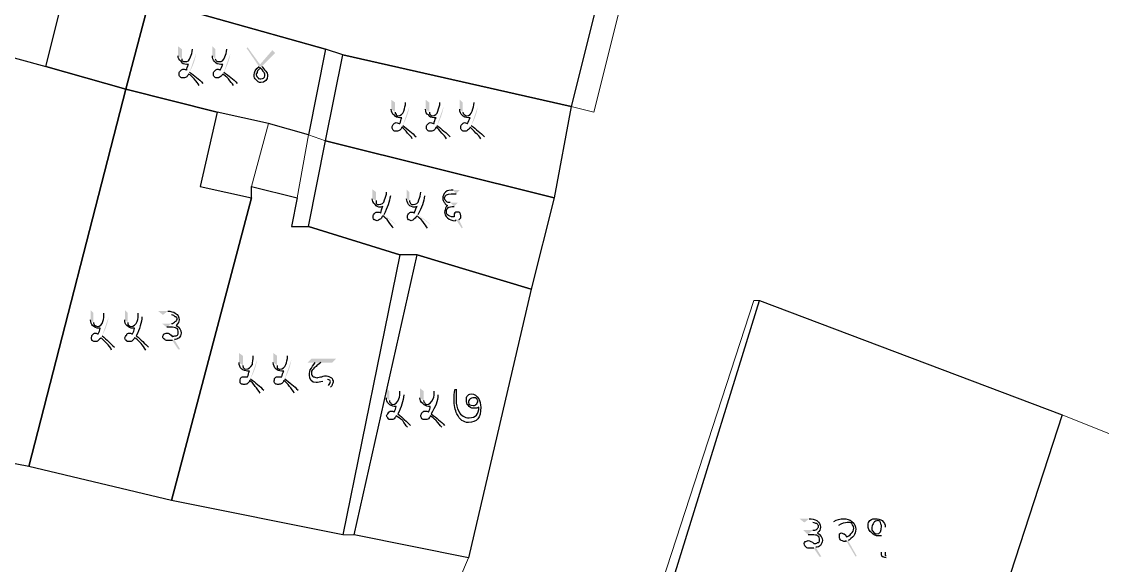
# Model space of a CAD drawing. Header units: inches. Extents: x 5 to 133, y 5 to 145.
# Drawn here: x 49.37 to 73.41, y 66.93 to 79.02 of the extents above; entities that cross this region are included whole.
import ezdxf

# ---------------------------------------------------------------- set-up
doc = ezdxf.new("R2010")
doc.units = ezdxf.units.IN
doc.header["$MEASUREMENT"] = 0
doc.layers.add('PDF_Geometry', color=7, linetype='Continuous')
doc.layers.add('PDF_Solid Fills', color=7, linetype='Continuous')

msp = doc.modelspace()

# ---------------------------------------------------------------- hatches: boundary and pattern name
at = {"layer": 'PDF_Solid Fills', "transparency": 33554559}
h = msp.add_hatch(color=256, dxfattribs=at)
h.paths.add_polyline_path([(53.171, 78.401), (53.255, 78.317)], flags=0)
h.paths.add_polyline_path([(53.107, 77.893, 0.088944), (53.255, 78.317)], flags=0)
h.paths.add_polyline_path([(53.404, 77.639), (53.319, 77.597)], flags=0)
h.paths.add_polyline_path([(52.853, 78.253), (52.853, 78.465), (52.938, 78.401), (52.938, 78.19)], flags=0)
h.paths.add_polyline_path([(53.933, 78.401), (54.017, 78.317)], flags=0)
h.paths.add_polyline_path([(53.869, 77.893, 0.088944), (54.017, 78.317)], flags=0)
h.paths.add_polyline_path([(54.166, 77.639), (54.081, 77.597)], flags=0)
h.paths.add_polyline_path([(53.615, 78.253), (53.615, 78.465), (53.679, 78.401), (53.679, 78.19)], flags=0)
h.paths.add_polyline_path([(54.652, 78.02), (54.377, 78.423), (54.398, 78.444), (54.674, 78.063), (54.949, 78.38), (55.012, 78.317), (54.716, 78.02)], flags=0)
h = msp.add_hatch(color=256, dxfattribs=at)
h.paths.add_polyline_path([(57.912, 77.216), (57.997, 77.131)], flags=0)
h.paths.add_polyline_path([(57.848, 76.708, 0.088944), (57.997, 77.131)], flags=0)
h.paths.add_polyline_path([(58.145, 76.454), (58.06, 76.412)], flags=0)
h.paths.add_polyline_path([(57.594, 77.068), (57.594, 77.28), (57.679, 77.216), (57.679, 77.004)], flags=0)
h.paths.add_polyline_path([(58.674, 77.216), (58.759, 77.131)], flags=0)
h.paths.add_polyline_path([(58.61, 76.708, 0.088944), (58.759, 77.131)], flags=0)
h.paths.add_polyline_path([(58.907, 76.454), (58.822, 76.412)], flags=0)
h.paths.add_polyline_path([(58.356, 77.068), (58.356, 77.28), (58.441, 77.216), (58.441, 77.004)], flags=0)
h.paths.add_polyline_path([(59.436, 77.216), (59.521, 77.131)], flags=0)
h.paths.add_polyline_path([(59.372, 76.708, 0.088944), (59.521, 77.131)], flags=0)
h.paths.add_polyline_path([(59.669, 76.454), (59.584, 76.412)], flags=0)
h.paths.add_polyline_path([(59.118, 77.068), (59.118, 77.28), (59.182, 77.216), (59.182, 77.004)], flags=0)
h = msp.add_hatch(color=256, dxfattribs=at)
h.paths.add_polyline_path([(57.489, 75.226), (57.573, 75.142)], flags=0)
h.paths.add_polyline_path([(57.721, 74.486, 0.059151), (57.425, 74.718)], flags=0)
h.paths.add_polyline_path([(57.721, 74.486), (57.637, 74.422)], flags=0)
h.paths.add_polyline_path([(57.171, 75.078), (57.171, 75.29), (57.256, 75.226), (57.256, 75.036)], flags=0)
h.paths.add_polyline_path([(58.251, 75.226), (58.335, 75.142)], flags=0)
h.paths.add_polyline_path([(58.483, 74.486, 0.059151), (58.187, 74.718)], flags=0)
h.paths.add_polyline_path([(58.483, 74.486), (58.399, 74.422)], flags=0)
h.paths.add_polyline_path([(57.933, 75.078), (57.933, 75.29), (57.997, 75.226), (57.997, 75.036)], flags=0)
h.paths.add_polyline_path([(59.034, 75.184), (59.118, 75.269), (58.97, 75.269)], flags=0)
h.paths.add_polyline_path([(59.034, 74.613), (59.161, 74.422), (59.182, 74.443), (59.097, 74.613)], flags=0)
h.paths.add_polyline_path([(58.991, 74.909), (59.076, 74.994), (58.907, 74.994)], flags=0)
h = msp.add_hatch(color=256, dxfattribs=at)
h.paths.add_polyline_path([(51.202, 72.538), (51.308, 72.454)], flags=0)
h.paths.add_polyline_path([(51.16, 72.03, 0.088944), (51.308, 72.454)], flags=0)
h.paths.add_polyline_path([(51.435, 71.776), (51.372, 71.713)], flags=0)
h.paths.add_polyline_path([(50.906, 72.39), (50.906, 72.602), (50.969, 72.538), (50.969, 72.327)], flags=0)
h.paths.add_polyline_path([(51.964, 72.538), (52.049, 72.454)], flags=0)
h.paths.add_polyline_path([(52.197, 71.776), (52.134, 71.713)], flags=0)
h.paths.add_polyline_path([(51.668, 72.39), (51.668, 72.602), (51.731, 72.538), (51.731, 72.327)], flags=0)
h.paths.add_polyline_path([(52.515, 72.496), (52.409, 72.581), (52.62, 72.581)], flags=0)
h.paths.add_polyline_path([(52.769, 71.946), (52.896, 71.734), (52.853, 71.734), (52.726, 71.924)], flags=0)
h.paths.add_polyline_path([(52.599, 72.221), (52.493, 72.305), (52.705, 72.305)], flags=0)
h = msp.add_hatch(color=256, dxfattribs=at)
h.paths.add_polyline_path([(54.525, 71.586), (54.61, 71.501)], flags=0)
h.paths.add_polyline_path([(54.462, 71.078, 0.088944), (54.61, 71.501)], flags=0)
h.paths.add_polyline_path([(54.758, 70.824), (54.674, 70.76)], flags=0)
h.paths.add_polyline_path([(54.208, 71.438), (54.208, 71.649), (54.293, 71.586), (54.293, 71.374)], flags=0)
h.paths.add_polyline_path([(55.287, 71.586), (55.372, 71.501)], flags=0)
h.paths.add_polyline_path([(55.224, 71.078, 0.088944), (55.372, 71.501)], flags=0)
h.paths.add_polyline_path([(55.52, 70.824), (55.436, 70.76)], flags=0)
h.paths.add_polyline_path([(54.97, 71.438), (54.97, 71.649), (55.055, 71.586), (55.055, 71.374)], flags=0)
h.paths.add_polyline_path([(55.901, 71.438), (55.732, 71.438), (55.817, 71.522), (56.367, 71.522), (56.282, 71.438), (56.028, 71.438)], flags=0)
h.paths.add_polyline_path([(56.24, 70.887), (56.198, 70.93)], flags=0)
h.paths.add_polyline_path([(56.071, 71.014, 0.032053), (56.176, 71.057)], flags=0)
h = msp.add_hatch(color=256, dxfattribs=at)
h.paths.add_polyline_path([(57.785, 70.803), (57.87, 70.718)], flags=0)
h.paths.add_polyline_path([(58.018, 70.041), (57.954, 69.998)], flags=0)
h.paths.add_polyline_path([(57.489, 70.654), (57.489, 70.866), (57.552, 70.803), (57.552, 70.591)], flags=0)
h.paths.add_polyline_path([(58.547, 70.803), (58.632, 70.718)], flags=0)
h.paths.add_polyline_path([(58.78, 70.041), (58.716, 69.998)], flags=0)
h.paths.add_polyline_path([(58.229, 70.654), (58.229, 70.866), (58.314, 70.803), (58.314, 70.591)], flags=0)
h.paths.add_polyline_path([(59.013, 70.845), (59.034, 70.845)], flags=0)
h.paths.add_polyline_path([(59.542, 70.443), (59.542, 70.443)], flags=0)
h = msp.add_hatch(color=256, dxfattribs=at)
h.paths.add_polyline_path([(66.781, 67.881), (66.675, 67.966), (66.887, 67.966)], flags=0)
h.paths.add_polyline_path([(67.035, 67.331), (67.162, 67.119), (67.119, 67.119), (66.992, 67.31)], flags=0)
h.paths.add_polyline_path([(66.865, 67.606), (66.76, 67.712), (66.971, 67.712)], flags=0)
h.paths.add_polyline_path([(67.543, 67.818), (67.437, 67.903)], flags=0)
h.paths.add_polyline_path([(67.754, 67.479), (67.945, 67.141), (67.924, 67.119), (67.712, 67.479)], flags=0)
h.paths.add_polyline_path([(68.58, 67.776), (68.58, 67.225)], flags=0)
h.paths.add_polyline_path([(68.601, 67.141), (68.601, 67.098)], flags=0)

# ---------------------------------------------------------------- linework, layer by layer
at = {"layer": 'PDF_Geometry', "lineweight": 9}
for points in [[(50.927, 46.778), (54.102, 53.509), (56.261, 59.478), (57.15, 62.018), (59.309, 67.098), (60.706, 73.067), (61.214, 75.099), (61.595, 77.131), (62.103, 77.004), (62.865, 80.052), (63.119, 80.941), (63.754, 83.354), (64.897, 87.418), (65.405, 90.085), (66.294, 93.387), (66.675, 95.546), (71.501, 94.276), (75.057, 93.26)], [(50.927, 46.778), (54.102, 53.509), (56.261, 59.478), (57.15, 62.018), (59.309, 67.098), (60.706, 73.067), (61.214, 75.099), (61.595, 77.131), (62.103, 77.004), (62.865, 80.052), (63.119, 80.941), (63.754, 83.354), (64.897, 87.418), (65.405, 90.085), (66.294, 93.387), (66.675, 95.546), (71.501, 94.276), (75.057, 93.26)], [(31.623, 74.972), (36.449, 73.194), (36.703, 73.067), (40.767, 71.543), (42.672, 70.908), (44.958, 70.019), (49.53, 69.13), (52.705, 68.368), (56.515, 67.606), (56.769, 67.606), (59.309, 67.098), (57.15, 62.018), (52.451, 63.669), (52.451, 63.415), (35.814, 70.019)], [(31.623, 74.972), (36.449, 73.194), (36.703, 73.067), (40.767, 71.543), (42.672, 70.908), (44.958, 70.019), (49.53, 69.13), (52.705, 68.368), (56.515, 67.606), (56.769, 67.606), (59.309, 67.098), (57.15, 62.018), (52.451, 63.669), (52.451, 63.415), (35.814, 70.019)], [(77.597, 68.241), (72.517, 70.273), (65.786, 72.813), (65.659, 72.813), (62.103, 61.891), (62.357, 61.764), (68.961, 58.97), (73.914, 56.684)], [(77.597, 68.241), (72.517, 70.273), (65.786, 72.813), (65.659, 72.813), (62.103, 61.891), (62.357, 61.764), (68.961, 58.97), (73.914, 56.684)]]:
    msp.add_lwpolyline(points, dxfattribs=at)
for points in [[(53.213, 81.068), (52.959, 79.29), (52.197, 79.417), (51.689, 77.512), (49.911, 78.02), (47.117, 78.782), (47.244, 79.544), (47.371, 79.798), (47.371, 79.925), (47.371, 80.052), (47.371, 80.306), (47.498, 80.306), (47.498, 80.56), (47.879, 82.211), (50.8, 81.576)], [(53.213, 81.068), (52.959, 79.29), (52.197, 79.417), (51.689, 77.512), (49.911, 78.02), (47.117, 78.782), (47.244, 79.544), (47.371, 79.798), (47.371, 79.925), (47.371, 80.052), (47.371, 80.306), (47.498, 80.306), (47.498, 80.56), (47.879, 82.211), (50.8, 81.576)], [(62.865, 80.052), (62.103, 77.004), (61.595, 77.131), (56.515, 78.274), (56.134, 78.401), (52.959, 79.29), (53.213, 81.068), (53.213, 81.322), (53.467, 82.211), (54.737, 81.957), (55.372, 81.83), (62.357, 80.179)], [(62.865, 80.052), (62.103, 77.004), (61.595, 77.131), (56.515, 78.274), (56.134, 78.401), (52.959, 79.29), (53.213, 81.068), (53.213, 81.322), (53.467, 82.211), (54.737, 81.957), (55.372, 81.83), (62.357, 80.179)], [(52.959, 79.29), (56.134, 78.401), (55.753, 76.496), (54.864, 76.75), (53.721, 77.004), (51.689, 77.512), (52.197, 79.417)], [(52.959, 79.29), (56.134, 78.401), (55.753, 76.496), (54.864, 76.75), (53.721, 77.004), (51.689, 77.512), (52.197, 79.417)], [(47.117, 78.782), (49.911, 78.02), (51.689, 77.512), (49.53, 69.13), (44.958, 70.019), (46.863, 78.782)], [(47.117, 78.782), (49.911, 78.02), (51.689, 77.512), (49.53, 69.13), (44.958, 70.019), (46.863, 78.782)], [(61.595, 77.131), (61.214, 75.099), (56.134, 76.369), (55.753, 76.496), (56.134, 78.401), (56.515, 78.274)], [(61.595, 77.131), (61.214, 75.099), (56.134, 76.369), (55.753, 76.496), (56.134, 78.401), (56.515, 78.274)], [(54.864, 76.75), (54.483, 75.353), (54.483, 75.099), (52.705, 68.368), (49.53, 69.13), (51.689, 77.512), (53.721, 77.004)], [(54.864, 76.75), (54.483, 75.353), (54.483, 75.099), (52.705, 68.368), (49.53, 69.13), (51.689, 77.512), (53.721, 77.004)], [(55.753, 76.496), (55.499, 75.099), (55.372, 74.464), (55.753, 74.464), (57.785, 73.829), (56.515, 67.606), (52.705, 68.368), (54.483, 75.099), (54.483, 75.353), (54.864, 76.75)], [(55.753, 76.496), (55.499, 75.099), (55.372, 74.464), (55.753, 74.464), (57.785, 73.829), (56.515, 67.606), (52.705, 68.368), (54.483, 75.099), (54.483, 75.353), (54.864, 76.75)], [(61.214, 75.099), (60.706, 73.067), (58.166, 73.829), (57.785, 73.829), (55.753, 74.464), (55.372, 74.464), (55.499, 75.099), (55.753, 76.496), (56.134, 76.369)], [(61.214, 75.099), (60.706, 73.067), (58.166, 73.829), (57.785, 73.829), (55.753, 74.464), (55.372, 74.464), (55.499, 75.099), (55.753, 76.496), (56.134, 76.369)], [(60.706, 73.067), (59.309, 67.098), (56.769, 67.606), (56.515, 67.606), (57.785, 73.829), (58.166, 73.829)], [(60.706, 73.067), (59.309, 67.098), (56.769, 67.606), (56.515, 67.606), (57.785, 73.829), (58.166, 73.829)], [(72.517, 70.273), (70.739, 64.812), (69.977, 62.018), (68.961, 58.97), (62.357, 61.764), (62.103, 61.891), (65.659, 72.813), (65.786, 72.813)], [(72.517, 70.273), (70.739, 64.812), (69.977, 62.018), (68.961, 58.97), (62.357, 61.764), (62.103, 61.891), (65.659, 72.813), (65.786, 72.813)], [(77.47, 67.86), (75.565, 63.923), (75.184, 63.161), (76.581, 62.653), (75.438, 59.605), (75.057, 59.732), (69.977, 62.018), (70.739, 64.812), (72.517, 70.273), (77.597, 68.241)], [(77.47, 67.86), (75.565, 63.923), (75.184, 63.161), (76.581, 62.653), (75.438, 59.605), (75.057, 59.732), (69.977, 62.018), (70.739, 64.812), (72.517, 70.273), (77.597, 68.241)]]:
    msp.add_lwpolyline(points, close=True, dxfattribs=at)
at = {"layer": 'PDF_Geometry', "color": 21, "lineweight": 13, "true_color": 0xffafaf}
for points in [[(55.372, 81.83), (62.357, 80.179), (61.595, 77.131), (56.515, 78.274), (56.134, 78.401), (52.959, 79.29), (53.213, 81.068), (53.213, 81.322), (54.483, 81.068), (54.737, 81.957)], [(55.372, 81.83), (62.357, 80.179), (61.595, 77.131), (56.515, 78.274), (56.134, 78.401), (52.959, 79.29), (53.213, 81.068), (53.213, 81.322), (54.483, 81.068), (54.737, 81.957)], [(55.372, 81.83), (62.357, 80.179), (61.595, 77.131), (56.515, 78.274), (56.134, 78.401), (52.959, 79.29), (53.213, 81.068), (53.213, 81.322), (54.483, 81.068), (54.737, 81.957)], [(55.372, 81.83), (62.357, 80.179), (61.595, 77.131), (56.515, 78.274), (56.134, 78.401), (52.959, 79.29), (53.213, 81.068), (53.213, 81.322), (54.483, 81.068), (54.737, 81.957)], [(53.213, 81.068), (52.959, 79.29), (52.197, 79.417), (51.689, 77.512), (49.911, 78.02), (50.8, 81.576)], [(53.213, 81.068), (52.959, 79.29), (52.197, 79.417), (51.689, 77.512), (49.911, 78.02), (50.8, 81.576)], [(53.213, 81.068), (52.959, 79.29), (52.197, 79.417), (51.689, 77.512), (49.911, 78.02), (50.8, 81.576)], [(53.213, 81.068), (52.959, 79.29), (52.197, 79.417), (51.689, 77.512), (49.911, 78.02), (50.8, 81.576)], [(52.959, 79.29), (56.134, 78.401), (55.753, 76.496), (54.864, 76.75), (53.721, 77.004), (51.689, 77.512), (52.197, 79.417)], [(52.959, 79.29), (56.134, 78.401), (55.753, 76.496), (54.864, 76.75), (53.721, 77.004), (51.689, 77.512), (52.197, 79.417)], [(52.959, 79.29), (56.134, 78.401), (55.753, 76.496), (54.864, 76.75), (53.721, 77.004), (51.689, 77.512), (52.197, 79.417)], [(52.959, 79.29), (56.134, 78.401), (55.753, 76.496), (54.864, 76.75), (53.721, 77.004), (51.689, 77.512), (52.197, 79.417)], [(49.911, 78.02), (51.689, 77.512), (49.53, 69.13), (44.958, 70.019), (46.863, 78.782), (47.117, 78.782)], [(49.911, 78.02), (51.689, 77.512), (49.53, 69.13), (44.958, 70.019), (46.863, 78.782), (47.117, 78.782)], [(49.911, 78.02), (51.689, 77.512), (49.53, 69.13), (44.958, 70.019), (46.863, 78.782), (47.117, 78.782)], [(49.911, 78.02), (51.689, 77.512), (49.53, 69.13), (44.958, 70.019), (46.863, 78.782), (47.117, 78.782)], [(61.595, 77.131), (61.214, 75.099), (56.134, 76.369), (56.515, 78.274)], [(61.595, 77.131), (61.214, 75.099), (56.134, 76.369), (56.515, 78.274)], [(61.595, 77.131), (61.214, 75.099), (56.134, 76.369), (56.515, 78.274)], [(61.595, 77.131), (61.214, 75.099), (56.134, 76.369), (56.515, 78.274)], [(53.721, 77.004), (53.34, 75.353), (54.483, 75.099), (52.705, 68.368), (49.53, 69.13), (51.689, 77.512)], [(53.721, 77.004), (53.34, 75.353), (54.483, 75.099), (52.705, 68.368), (49.53, 69.13), (51.689, 77.512)], [(53.721, 77.004), (53.34, 75.353), (54.483, 75.099), (52.705, 68.368), (49.53, 69.13), (51.689, 77.512)], [(53.721, 77.004), (53.34, 75.353), (54.483, 75.099), (52.705, 68.368), (49.53, 69.13), (51.689, 77.512)], [(61.214, 75.099), (60.706, 73.067), (58.166, 73.829), (57.785, 73.829), (55.753, 74.464), (56.134, 76.369)], [(61.214, 75.099), (60.706, 73.067), (58.166, 73.829), (57.785, 73.829), (55.753, 74.464), (56.134, 76.369)], [(61.214, 75.099), (60.706, 73.067), (58.166, 73.829), (57.785, 73.829), (55.753, 74.464), (56.134, 76.369)], [(61.214, 75.099), (60.706, 73.067), (58.166, 73.829), (57.785, 73.829), (55.753, 74.464), (56.134, 76.369)], [(55.753, 74.464), (57.785, 73.829), (56.515, 67.606), (52.705, 68.368), (54.483, 75.099), (54.483, 75.353), (55.499, 75.099), (55.372, 74.464)], [(55.753, 74.464), (57.785, 73.829), (56.515, 67.606), (52.705, 68.368), (54.483, 75.099), (54.483, 75.353), (55.499, 75.099), (55.372, 74.464)], [(55.753, 74.464), (57.785, 73.829), (56.515, 67.606), (52.705, 68.368), (54.483, 75.099), (54.483, 75.353), (55.499, 75.099), (55.372, 74.464)], [(55.753, 74.464), (57.785, 73.829), (56.515, 67.606), (52.705, 68.368), (54.483, 75.099), (54.483, 75.353), (55.499, 75.099), (55.372, 74.464)], [(60.706, 73.067), (59.309, 67.098), (56.769, 67.606), (58.166, 73.829)], [(60.706, 73.067), (59.309, 67.098), (56.769, 67.606), (58.166, 73.829)], [(60.706, 73.067), (59.309, 67.098), (56.769, 67.606), (58.166, 73.829)], [(60.706, 73.067), (59.309, 67.098), (56.769, 67.606), (58.166, 73.829)], [(70.739, 64.812), (69.342, 65.32), (68.58, 62.526), (69.977, 62.018), (68.961, 58.97), (62.357, 61.764), (65.786, 72.813), (72.517, 70.273)], [(70.739, 64.812), (69.342, 65.32), (68.58, 62.526), (69.977, 62.018), (68.961, 58.97), (62.357, 61.764), (65.786, 72.813), (72.517, 70.273)], [(70.739, 64.812), (69.342, 65.32), (68.58, 62.526), (69.977, 62.018), (68.961, 58.97), (62.357, 61.764), (65.786, 72.813), (72.517, 70.273)], [(70.739, 64.812), (69.342, 65.32), (68.58, 62.526), (69.977, 62.018), (68.961, 58.97), (62.357, 61.764), (65.786, 72.813), (72.517, 70.273)]]:
    msp.add_lwpolyline(points, close=True, dxfattribs=at)
at = {"layer": 'PDF_Geometry', "color": 21, "lineweight": 25, "true_color": 0xffafaf}
for points in [[(55.372, 81.83), (62.357, 80.179), (61.595, 77.131), (56.515, 78.274), (56.134, 78.401), (52.959, 79.29), (53.213, 81.068), (53.213, 81.322), (54.483, 81.068), (54.737, 81.957)], [(55.372, 81.83), (62.357, 80.179), (61.595, 77.131), (56.515, 78.274), (56.134, 78.401), (52.959, 79.29), (53.213, 81.068), (53.213, 81.322), (54.483, 81.068), (54.737, 81.957)], [(53.213, 81.068), (52.959, 79.29), (52.197, 79.417), (51.689, 77.512), (49.911, 78.02), (50.8, 81.576)], [(53.213, 81.068), (52.959, 79.29), (52.197, 79.417), (51.689, 77.512), (49.911, 78.02), (50.8, 81.576)], [(52.959, 79.29), (56.134, 78.401), (55.753, 76.496), (54.864, 76.75), (53.721, 77.004), (51.689, 77.512), (52.197, 79.417)], [(52.959, 79.29), (56.134, 78.401), (55.753, 76.496), (54.864, 76.75), (53.721, 77.004), (51.689, 77.512), (52.197, 79.417)], [(49.911, 78.02), (51.689, 77.512), (49.53, 69.13), (44.958, 70.019), (46.863, 78.782), (47.117, 78.782)], [(49.911, 78.02), (51.689, 77.512), (49.53, 69.13), (44.958, 70.019), (46.863, 78.782), (47.117, 78.782)], [(61.595, 77.131), (61.214, 75.099), (56.134, 76.369), (56.515, 78.274)], [(61.595, 77.131), (61.214, 75.099), (56.134, 76.369), (56.515, 78.274)], [(53.721, 77.004), (53.34, 75.353), (54.483, 75.099), (52.705, 68.368), (49.53, 69.13), (51.689, 77.512)], [(53.721, 77.004), (53.34, 75.353), (54.483, 75.099), (52.705, 68.368), (49.53, 69.13), (51.689, 77.512)], [(61.214, 75.099), (60.706, 73.067), (58.166, 73.829), (57.785, 73.829), (55.753, 74.464), (56.134, 76.369)], [(61.214, 75.099), (60.706, 73.067), (58.166, 73.829), (57.785, 73.829), (55.753, 74.464), (56.134, 76.369)], [(55.753, 74.464), (57.785, 73.829), (56.515, 67.606), (52.705, 68.368), (54.483, 75.099), (54.483, 75.353), (55.499, 75.099), (55.372, 74.464)], [(55.753, 74.464), (57.785, 73.829), (56.515, 67.606), (52.705, 68.368), (54.483, 75.099), (54.483, 75.353), (55.499, 75.099), (55.372, 74.464)], [(60.706, 73.067), (59.309, 67.098), (56.769, 67.606), (58.166, 73.829)], [(60.706, 73.067), (59.309, 67.098), (56.769, 67.606), (58.166, 73.829)], [(70.739, 64.812), (69.342, 65.32), (68.58, 62.526), (69.977, 62.018), (68.961, 58.97), (62.357, 61.764), (65.786, 72.813), (72.517, 70.273)], [(70.739, 64.812), (69.342, 65.32), (68.58, 62.526), (69.977, 62.018), (68.961, 58.97), (62.357, 61.764), (65.786, 72.813), (72.517, 70.273)]]:
    msp.add_lwpolyline(points, close=True, dxfattribs=at)
at = {"layer": 'PDF_Geometry', "lineweight": 25}
for points in [[(53.128, 78.232), (53.15, 78.274), (53.171, 78.338), (53.171, 78.401)], [(53.89, 78.232), (53.912, 78.274), (53.933, 78.338), (53.933, 78.401)], [(52.917, 78.126), (52.874, 78.169), (52.853, 78.211), (52.853, 78.253)], [(52.938, 78.19), (52.938, 78.169), (52.938, 78.147), (52.938, 78.147)], [(52.938, 78.147), (52.959, 78.126), (52.98, 78.126), (53.001, 78.126)], [(53.001, 78.126), (53.065, 78.126), (53.107, 78.147), (53.128, 78.232)], [(53.658, 78.126), (53.636, 78.169), (53.615, 78.211), (53.615, 78.253)], [(53.679, 78.19), (53.679, 78.169), (53.7, 78.147), (53.7, 78.147)], [(53.7, 78.147), (53.721, 78.126), (53.742, 78.126), (53.763, 78.126)], [(53.763, 78.126), (53.827, 78.126), (53.869, 78.147), (53.89, 78.232)], [(52.874, 77.851), (52.874, 77.872), (52.874, 77.893), (52.896, 77.915)], [(52.896, 77.915), (52.917, 77.936), (52.938, 77.957), (52.959, 77.957)], [(53.044, 78.063), (52.98, 78.063), (52.938, 78.084), (52.917, 78.126)], [(52.959, 77.957), (53.001, 77.957), (53.023, 77.957), (53.044, 77.936)], [(53.044, 77.936), (53.044, 77.978), (53.065, 78.02), (53.086, 78.063)], [(53.086, 78.063), (53.065, 78.063), (53.065, 78.063), (53.044, 78.063)], [(53.107, 77.893), (53.213, 77.809), (53.319, 77.745), (53.404, 77.639)], [(53.636, 77.851), (53.636, 77.872), (53.636, 77.893), (53.658, 77.915)], [(53.806, 78.063), (53.742, 78.063), (53.7, 78.084), (53.658, 78.126)], [(53.658, 77.915), (53.679, 77.936), (53.7, 77.957), (53.721, 77.957)], [(53.721, 77.957), (53.742, 77.957), (53.785, 77.957), (53.785, 77.936)], [(53.785, 77.936), (53.806, 77.978), (53.827, 78.02), (53.848, 78.063)], [(53.848, 78.063), (53.827, 78.063), (53.806, 78.063), (53.806, 78.063)], [(53.869, 77.893), (53.975, 77.809), (54.081, 77.745), (54.166, 77.639)], [(54.547, 77.83), (54.547, 77.893), (54.568, 77.957), (54.652, 78.02)], [(54.631, 77.936), (54.631, 77.936), (54.61, 77.915), (54.61, 77.872)], [(54.674, 77.999), (54.674, 77.978), (54.652, 77.957), (54.631, 77.936)], [(54.716, 77.957), (54.695, 77.957), (54.695, 77.978), (54.674, 77.999)], [(54.716, 78.02), (54.737, 77.999), (54.758, 77.957), (54.801, 77.915)], [(54.737, 77.915), (54.737, 77.915), (54.737, 77.936), (54.716, 77.957)], [(54.779, 77.851), (54.779, 77.872), (54.758, 77.893), (54.737, 77.915)], [(54.801, 77.915), (54.822, 77.893), (54.843, 77.851), (54.843, 77.809)], [(52.896, 77.788), (52.874, 77.809), (52.874, 77.83), (52.874, 77.851)], [(52.959, 77.766), (52.938, 77.766), (52.917, 77.766), (52.896, 77.788)], [(53.044, 77.788), (53.001, 77.766), (52.98, 77.766), (52.959, 77.766)], [(53.086, 77.851), (53.065, 77.83), (53.065, 77.809), (53.044, 77.788)], [(53.213, 77.745), (53.171, 77.788), (53.128, 77.83), (53.086, 77.851)], [(53.319, 77.597), (53.298, 77.639), (53.255, 77.682), (53.213, 77.745)], [(53.658, 77.788), (53.636, 77.809), (53.636, 77.83), (53.636, 77.851)], [(53.721, 77.766), (53.7, 77.766), (53.679, 77.766), (53.658, 77.788)], [(53.785, 77.788), (53.763, 77.766), (53.742, 77.766), (53.721, 77.766)], [(53.848, 77.851), (53.827, 77.83), (53.827, 77.809), (53.785, 77.788)], [(53.975, 77.745), (53.933, 77.788), (53.869, 77.83), (53.848, 77.851)], [(54.081, 77.597), (54.06, 77.639), (54.017, 77.682), (53.975, 77.745)], [(54.589, 77.724), (54.547, 77.745), (54.547, 77.788), (54.547, 77.83)], [(54.61, 77.872), (54.589, 77.872), (54.589, 77.851), (54.589, 77.83)], [(54.589, 77.83), (54.589, 77.809), (54.61, 77.788), (54.631, 77.766)], [(54.695, 77.661), (54.652, 77.661), (54.61, 77.682), (54.589, 77.724)], [(54.631, 77.766), (54.631, 77.745), (54.652, 77.745), (54.695, 77.745)], [(54.695, 77.745), (54.737, 77.745), (54.779, 77.766), (54.779, 77.809)], [(54.843, 77.809), (54.843, 77.724), (54.779, 77.661), (54.695, 77.661)], [(54.779, 77.809), (54.779, 77.83), (54.779, 77.83), (54.779, 77.851)], [(57.87, 77.026), (57.891, 77.089), (57.912, 77.153), (57.912, 77.216)], [(58.632, 77.026), (58.653, 77.089), (58.674, 77.153), (58.674, 77.216)], [(59.394, 77.026), (59.415, 77.089), (59.436, 77.153), (59.436, 77.216)], [(57.658, 76.941), (57.616, 76.962), (57.594, 77.004), (57.594, 77.068)], [(57.785, 76.877), (57.743, 76.877), (57.679, 76.899), (57.658, 76.941)], [(57.679, 77.004), (57.679, 76.983), (57.679, 76.962), (57.7, 76.962)], [(57.7, 76.962), (57.7, 76.941), (57.721, 76.92), (57.743, 76.92)], [(57.743, 76.92), (57.806, 76.92), (57.848, 76.962), (57.87, 77.026)], [(58.42, 76.941), (58.378, 76.962), (58.356, 77.004), (58.356, 77.068)], [(58.547, 76.877), (58.483, 76.877), (58.441, 76.899), (58.42, 76.941)], [(58.441, 77.004), (58.441, 76.983), (58.441, 76.962), (58.441, 76.962)], [(58.441, 76.962), (58.462, 76.941), (58.483, 76.92), (58.505, 76.92)], [(58.505, 76.92), (58.568, 76.92), (58.61, 76.962), (58.632, 77.026)], [(59.161, 76.941), (59.14, 76.962), (59.118, 77.004), (59.118, 77.068)], [(59.309, 76.877), (59.246, 76.877), (59.203, 76.899), (59.161, 76.941)], [(59.182, 77.004), (59.182, 76.983), (59.203, 76.962), (59.203, 76.962)], [(59.203, 76.962), (59.224, 76.941), (59.246, 76.92), (59.267, 76.92)], [(59.267, 76.92), (59.33, 76.92), (59.372, 76.962), (59.394, 77.026)], [(57.616, 76.666), (57.616, 76.687), (57.616, 76.708), (57.637, 76.729)], [(57.637, 76.729), (57.658, 76.75), (57.679, 76.772), (57.7, 76.772)], [(57.7, 76.772), (57.743, 76.772), (57.764, 76.75), (57.785, 76.75)], [(57.785, 76.75), (57.806, 76.793), (57.806, 76.835), (57.827, 76.877)], [(57.827, 76.877), (57.806, 76.877), (57.806, 76.877), (57.785, 76.877)], [(57.848, 76.708), (57.954, 76.623), (58.06, 76.539), (58.145, 76.454)], [(58.378, 76.666), (58.378, 76.687), (58.378, 76.708), (58.399, 76.729)], [(58.399, 76.729), (58.42, 76.75), (58.441, 76.772), (58.462, 76.772)], [(58.462, 76.772), (58.505, 76.772), (58.526, 76.75), (58.547, 76.75)], [(58.547, 76.75), (58.547, 76.793), (58.568, 76.835), (58.589, 76.877)], [(58.589, 76.877), (58.568, 76.877), (58.568, 76.877), (58.547, 76.877)], [(58.61, 76.708), (58.716, 76.623), (58.822, 76.539), (58.907, 76.454)], [(59.14, 76.666), (59.14, 76.687), (59.14, 76.708), (59.161, 76.729)], [(59.161, 76.729), (59.182, 76.75), (59.203, 76.772), (59.224, 76.772)], [(59.224, 76.772), (59.246, 76.772), (59.288, 76.75), (59.288, 76.75)], [(59.288, 76.75), (59.309, 76.793), (59.33, 76.835), (59.351, 76.877)], [(59.351, 76.877), (59.33, 76.877), (59.309, 76.877), (59.309, 76.877)], [(59.372, 76.708), (59.478, 76.623), (59.584, 76.539), (59.669, 76.454)], [(57.637, 76.602), (57.616, 76.623), (57.616, 76.645), (57.616, 76.666)], [(57.7, 76.581), (57.679, 76.581), (57.658, 76.581), (57.637, 76.602)], [(57.785, 76.602), (57.743, 76.581), (57.721, 76.581), (57.7, 76.581)], [(57.827, 76.666), (57.827, 76.645), (57.806, 76.623), (57.785, 76.602)], [(57.954, 76.539), (57.912, 76.602), (57.87, 76.645), (57.827, 76.666)], [(58.06, 76.412), (58.039, 76.454), (57.997, 76.496), (57.954, 76.539)], [(58.399, 76.602), (58.378, 76.623), (58.378, 76.645), (58.378, 76.666)], [(58.462, 76.581), (58.441, 76.581), (58.42, 76.581), (58.399, 76.602)], [(58.547, 76.602), (58.505, 76.581), (58.483, 76.581), (58.462, 76.581)], [(58.589, 76.666), (58.568, 76.645), (58.568, 76.623), (58.547, 76.602)], [(58.716, 76.539), (58.674, 76.602), (58.632, 76.645), (58.589, 76.666)], [(58.822, 76.412), (58.801, 76.454), (58.759, 76.496), (58.716, 76.539)], [(59.161, 76.602), (59.14, 76.623), (59.14, 76.645), (59.14, 76.666)], [(59.224, 76.581), (59.203, 76.581), (59.182, 76.581), (59.161, 76.602)], [(59.288, 76.602), (59.267, 76.581), (59.246, 76.581), (59.224, 76.581)], [(59.351, 76.666), (59.33, 76.645), (59.33, 76.623), (59.288, 76.602)], [(59.478, 76.539), (59.415, 76.602), (59.372, 76.645), (59.351, 76.666)], [(59.584, 76.412), (59.563, 76.454), (59.521, 76.496), (59.478, 76.539)], [(58.97, 75.269), (58.907, 75.269), (58.843, 75.269), (58.801, 75.226)], [(57.235, 74.951), (57.192, 74.994), (57.171, 75.036), (57.171, 75.078)], [(57.256, 75.036), (57.256, 75.015), (57.256, 74.994), (57.256, 74.972)], [(57.319, 74.951), (57.383, 74.951), (57.425, 74.972), (57.446, 75.057)], [(57.573, 75.142), (57.552, 75.015), (57.51, 74.888), (57.425, 74.718)], [(57.446, 75.057), (57.467, 75.099), (57.489, 75.163), (57.489, 75.226)], [(57.975, 74.951), (57.954, 74.994), (57.933, 75.036), (57.933, 75.078)], [(57.997, 75.036), (57.997, 75.015), (58.018, 74.994), (58.018, 74.972)], [(58.081, 74.951), (58.145, 74.951), (58.187, 74.972), (58.208, 75.057)], [(58.335, 75.142), (58.314, 75.015), (58.272, 74.888), (58.187, 74.718)], [(58.208, 75.057), (58.229, 75.099), (58.251, 75.163), (58.251, 75.226)], [(58.801, 75.226), (58.759, 75.184), (58.737, 75.142), (58.737, 75.078)], [(58.737, 75.078), (58.737, 75.057), (58.759, 75.015), (58.78, 74.994)], [(58.78, 75.099), (58.78, 75.163), (58.843, 75.184), (58.928, 75.184)], [(58.822, 75.015), (58.801, 75.036), (58.78, 75.057), (58.78, 75.099)], [(58.907, 74.994), (58.864, 74.994), (58.843, 74.994), (58.822, 75.015)], [(58.928, 75.184), (58.949, 75.184), (58.97, 75.184), (58.991, 75.184)], [(58.991, 75.184), (59.013, 75.184), (59.013, 75.184), (59.034, 75.184)], [(57.213, 74.74), (57.235, 74.761), (57.256, 74.782), (57.277, 74.782)], [(57.362, 74.888), (57.298, 74.888), (57.256, 74.909), (57.235, 74.951)], [(57.256, 74.972), (57.277, 74.951), (57.298, 74.951), (57.319, 74.951)], [(57.277, 74.782), (57.319, 74.782), (57.34, 74.782), (57.362, 74.761)], [(57.362, 74.761), (57.362, 74.803), (57.383, 74.867), (57.404, 74.909)], [(57.404, 74.909), (57.383, 74.909), (57.383, 74.888), (57.362, 74.888)], [(58.124, 74.888), (58.06, 74.888), (58.018, 74.909), (57.975, 74.951)], [(57.975, 74.74), (57.997, 74.761), (58.018, 74.782), (58.039, 74.782)], [(58.018, 74.972), (58.039, 74.951), (58.06, 74.951), (58.081, 74.951)], [(58.039, 74.782), (58.06, 74.782), (58.102, 74.782), (58.102, 74.761)], [(58.102, 74.761), (58.124, 74.803), (58.145, 74.867), (58.166, 74.909)], [(58.166, 74.909), (58.145, 74.909), (58.124, 74.888), (58.124, 74.888)], [(58.78, 74.994), (58.801, 74.951), (58.822, 74.93), (58.843, 74.93)], [(58.801, 74.867), (58.801, 74.845), (58.78, 74.824), (58.78, 74.782)], [(58.78, 74.782), (58.78, 74.74), (58.801, 74.697), (58.843, 74.655)], [(58.843, 74.93), (58.822, 74.909), (58.801, 74.888), (58.801, 74.867)], [(58.822, 74.782), (58.822, 74.845), (58.843, 74.867), (58.864, 74.888)], [(58.822, 74.761), (58.822, 74.761), (58.822, 74.782), (58.822, 74.782)], [(58.864, 74.888), (58.886, 74.888), (58.928, 74.909), (58.991, 74.909)], [(59.055, 74.782), (59.013, 74.782), (58.991, 74.761), (58.991, 74.718)], [(59.14, 74.697), (59.14, 74.761), (59.118, 74.782), (59.055, 74.782)], [(57.192, 74.676), (57.192, 74.697), (57.192, 74.718), (57.213, 74.74)], [(57.213, 74.613), (57.192, 74.634), (57.192, 74.655), (57.192, 74.676)], [(57.277, 74.591), (57.256, 74.591), (57.235, 74.613), (57.213, 74.613)], [(57.362, 74.634), (57.319, 74.613), (57.298, 74.591), (57.277, 74.591)], [(57.404, 74.697), (57.383, 74.676), (57.383, 74.655), (57.362, 74.634)], [(57.531, 74.57), (57.489, 74.634), (57.446, 74.676), (57.404, 74.697)], [(57.637, 74.422), (57.616, 74.464), (57.573, 74.507), (57.531, 74.57)], [(57.954, 74.676), (57.954, 74.697), (57.954, 74.718), (57.975, 74.74)], [(57.975, 74.613), (57.954, 74.634), (57.954, 74.655), (57.954, 74.676)], [(58.039, 74.591), (58.018, 74.591), (57.997, 74.613), (57.975, 74.613)], [(58.102, 74.634), (58.081, 74.613), (58.06, 74.591), (58.039, 74.591)], [(58.166, 74.697), (58.145, 74.676), (58.145, 74.655), (58.102, 74.634)], [(58.293, 74.57), (58.251, 74.634), (58.187, 74.676), (58.166, 74.697)], [(58.399, 74.422), (58.378, 74.464), (58.335, 74.507), (58.293, 74.57)], [(58.843, 74.718), (58.843, 74.718), (58.843, 74.74), (58.822, 74.761)], [(58.991, 74.676), (58.907, 74.676), (58.864, 74.697), (58.843, 74.718)], [(58.843, 74.655), (58.886, 74.613), (58.949, 74.591), (59.013, 74.591)], [(58.991, 74.718), (58.991, 74.697), (58.991, 74.697), (58.991, 74.697)], [(58.991, 74.697), (58.991, 74.697), (58.991, 74.676), (58.991, 74.676)], [(59.013, 74.591), (59.013, 74.591), (59.034, 74.591), (59.034, 74.613)], [(59.097, 74.613), (59.118, 74.634), (59.118, 74.634), (59.14, 74.655)], [(59.14, 74.655), (59.14, 74.655), (59.14, 74.676), (59.14, 74.697)], [(50.948, 72.263), (50.927, 72.284), (50.906, 72.327), (50.906, 72.39)], [(51.181, 72.348), (51.202, 72.411), (51.202, 72.454), (51.202, 72.538)], [(51.71, 72.263), (51.668, 72.284), (51.668, 72.327), (51.668, 72.39)], [(52.049, 72.454), (52.049, 72.327), (51.985, 72.178), (51.922, 72.03)], [(51.943, 72.348), (51.964, 72.411), (51.964, 72.454), (51.964, 72.538)], [(52.62, 72.581), (52.684, 72.581), (52.747, 72.559), (52.79, 72.538)], [(52.79, 72.454), (52.769, 72.475), (52.747, 72.496), (52.705, 72.496)], [(52.79, 72.538), (52.853, 72.496), (52.874, 72.454), (52.874, 72.39)], [(52.832, 72.411), (52.832, 72.432), (52.811, 72.454), (52.79, 72.454)], [(52.79, 72.348), (52.811, 72.348), (52.832, 72.39), (52.832, 72.411)], [(52.874, 72.39), (52.874, 72.348), (52.853, 72.305), (52.811, 72.263)], [(51.096, 72.2), (51.033, 72.2), (50.991, 72.221), (50.948, 72.263)], [(50.969, 72.327), (50.969, 72.305), (50.991, 72.284), (50.991, 72.263)], [(50.991, 72.263), (51.012, 72.263), (51.033, 72.242), (51.054, 72.242)], [(51.054, 72.242), (51.118, 72.242), (51.16, 72.284), (51.181, 72.348)], [(51.075, 72.073), (51.096, 72.115), (51.118, 72.157), (51.118, 72.2)], [(51.118, 72.2), (51.118, 72.2), (51.096, 72.2), (51.096, 72.2)], [(51.837, 72.2), (51.795, 72.2), (51.753, 72.221), (51.71, 72.263)], [(51.731, 72.327), (51.731, 72.305), (51.731, 72.284), (51.753, 72.263)], [(51.753, 72.263), (51.774, 72.263), (51.774, 72.242), (51.795, 72.242)], [(51.795, 72.242), (51.858, 72.242), (51.922, 72.284), (51.943, 72.348)], [(51.837, 72.073), (51.858, 72.115), (51.88, 72.157), (51.88, 72.2)], [(51.88, 72.2), (51.88, 72.2), (51.858, 72.2), (51.837, 72.2)], [(52.642, 72.221), (52.62, 72.221), (52.599, 72.221), (52.599, 72.221)], [(52.684, 72.221), (52.684, 72.221), (52.663, 72.221), (52.642, 72.221)], [(52.811, 72.2), (52.79, 72.221), (52.747, 72.221), (52.684, 72.221)], [(52.705, 72.305), (52.726, 72.305), (52.769, 72.327), (52.79, 72.348)], [(52.811, 72.263), (52.874, 72.221), (52.917, 72.157), (52.917, 72.094)], [(52.853, 72.094), (52.853, 72.157), (52.853, 72.178), (52.811, 72.2)], [(50.927, 71.988), (50.927, 72.009), (50.927, 72.03), (50.948, 72.051)], [(50.948, 71.924), (50.927, 71.924), (50.927, 71.946), (50.927, 71.988)], [(50.948, 72.051), (50.969, 72.073), (50.991, 72.094), (51.012, 72.094)], [(51.012, 71.903), (50.991, 71.903), (50.969, 71.903), (50.948, 71.924)], [(51.012, 72.094), (51.033, 72.094), (51.054, 72.073), (51.075, 72.073)], [(51.075, 71.924), (51.054, 71.903), (51.033, 71.903), (51.012, 71.903)], [(51.139, 71.988), (51.118, 71.967), (51.096, 71.946), (51.075, 71.924)], [(51.266, 71.861), (51.202, 71.924), (51.16, 71.967), (51.139, 71.988)], [(51.16, 72.03), (51.266, 71.946), (51.35, 71.861), (51.435, 71.776)], [(51.668, 71.988), (51.668, 72.009), (51.689, 72.03), (51.71, 72.051)], [(51.71, 71.924), (51.689, 71.924), (51.668, 71.946), (51.668, 71.988)], [(51.71, 72.051), (51.71, 72.073), (51.731, 72.094), (51.774, 72.094)], [(51.774, 71.903), (51.731, 71.903), (51.71, 71.903), (51.71, 71.924)], [(51.774, 72.094), (51.795, 72.094), (51.816, 72.073), (51.837, 72.073)], [(51.837, 71.924), (51.816, 71.903), (51.795, 71.903), (51.774, 71.903)], [(51.88, 71.988), (51.88, 71.967), (51.858, 71.946), (51.837, 71.924)], [(52.028, 71.861), (51.964, 71.924), (51.922, 71.967), (51.88, 71.988)], [(51.922, 72.03), (52.028, 71.946), (52.112, 71.861), (52.197, 71.776)], [(52.515, 72.009), (52.515, 72.03), (52.515, 72.051), (52.536, 72.073)], [(52.557, 71.946), (52.515, 71.967), (52.515, 71.988), (52.515, 72.009)], [(52.536, 72.073), (52.557, 72.073), (52.578, 72.094), (52.599, 72.094)], [(52.642, 71.924), (52.599, 71.924), (52.578, 71.924), (52.557, 71.946)], [(52.599, 72.094), (52.642, 72.094), (52.684, 72.073), (52.726, 72.009)], [(52.726, 71.924), (52.705, 71.924), (52.663, 71.924), (52.642, 71.924)], [(52.726, 72.009), (52.747, 72.03), (52.769, 72.03), (52.811, 72.03)], [(52.874, 71.988), (52.832, 71.967), (52.811, 71.946), (52.769, 71.946)], [(52.811, 72.03), (52.853, 72.051), (52.853, 72.073), (52.853, 72.094)], [(52.917, 72.094), (52.917, 72.051), (52.896, 72.009), (52.874, 71.988)], [(51.372, 71.713), (51.35, 71.776), (51.308, 71.819), (51.266, 71.861)], [(52.134, 71.713), (52.091, 71.776), (52.07, 71.819), (52.028, 71.861)], [(54.271, 71.289), (54.229, 71.332), (54.208, 71.374), (54.208, 71.438)], [(54.504, 71.395), (54.504, 71.438), (54.525, 71.501), (54.525, 71.586)], [(55.033, 71.289), (54.991, 71.332), (54.97, 71.374), (54.97, 71.438)], [(55.245, 71.395), (55.266, 71.438), (55.287, 71.501), (55.287, 71.586)], [(55.817, 71.311), (55.817, 71.332), (55.859, 71.374), (55.901, 71.438)], [(56.028, 71.438), (55.965, 71.395), (55.944, 71.374), (55.922, 71.353)], [(54.398, 71.247), (54.356, 71.247), (54.293, 71.268), (54.271, 71.289)], [(54.293, 71.374), (54.293, 71.353), (54.293, 71.332), (54.314, 71.311)], [(54.314, 71.311), (54.314, 71.311), (54.335, 71.289), (54.356, 71.289)], [(54.356, 71.289), (54.42, 71.289), (54.462, 71.332), (54.504, 71.395)], [(54.398, 71.12), (54.42, 71.162), (54.42, 71.205), (54.441, 71.247)], [(54.441, 71.247), (54.42, 71.247), (54.42, 71.247), (54.398, 71.247)], [(55.16, 71.247), (55.097, 71.247), (55.055, 71.268), (55.033, 71.289)], [(55.055, 71.374), (55.055, 71.353), (55.055, 71.332), (55.055, 71.311)], [(55.055, 71.311), (55.076, 71.311), (55.097, 71.289), (55.118, 71.289)], [(55.118, 71.289), (55.182, 71.289), (55.224, 71.332), (55.245, 71.395)], [(55.16, 71.12), (55.16, 71.162), (55.182, 71.205), (55.203, 71.247)], [(55.203, 71.247), (55.182, 71.247), (55.182, 71.247), (55.16, 71.247)], [(55.774, 71.162), (55.774, 71.205), (55.774, 71.268), (55.817, 71.311)], [(55.922, 70.993), (55.817, 70.993), (55.774, 71.057), (55.774, 71.162)], [(55.922, 71.353), (55.859, 71.311), (55.838, 71.268), (55.817, 71.247)], [(55.817, 71.247), (55.817, 71.226), (55.817, 71.226), (55.817, 71.205)], [(55.817, 71.205), (55.817, 71.162), (55.838, 71.141), (55.859, 71.12)], [(54.229, 71.014), (54.229, 71.035), (54.229, 71.078), (54.25, 71.099)], [(54.25, 70.972), (54.229, 70.972), (54.229, 70.993), (54.229, 71.014)], [(54.25, 71.099), (54.271, 71.12), (54.293, 71.12), (54.314, 71.12)], [(54.314, 70.951), (54.293, 70.951), (54.271, 70.951), (54.25, 70.972)], [(54.314, 71.12), (54.356, 71.12), (54.377, 71.12), (54.398, 71.12)], [(54.398, 70.972), (54.377, 70.951), (54.335, 70.951), (54.314, 70.951)], [(54.441, 71.035), (54.441, 71.014), (54.42, 70.993), (54.398, 70.972)], [(54.568, 70.908), (54.525, 70.972), (54.483, 71.014), (54.441, 71.035)], [(54.462, 71.078), (54.568, 70.993), (54.674, 70.908), (54.758, 70.824)], [(54.991, 71.014), (54.991, 71.035), (54.991, 71.078), (55.012, 71.099)], [(55.012, 70.972), (54.991, 70.972), (54.991, 70.993), (54.991, 71.014)], [(55.012, 71.099), (55.033, 71.12), (55.055, 71.12), (55.076, 71.12)], [(55.076, 70.951), (55.055, 70.951), (55.033, 70.951), (55.012, 70.972)], [(55.076, 71.12), (55.118, 71.12), (55.139, 71.12), (55.16, 71.12)], [(55.16, 70.972), (55.118, 70.951), (55.097, 70.951), (55.076, 70.951)], [(55.203, 71.035), (55.203, 71.014), (55.182, 70.993), (55.16, 70.972)], [(55.33, 70.908), (55.287, 70.972), (55.245, 71.014), (55.203, 71.035)], [(55.224, 71.078), (55.33, 70.993), (55.436, 70.908), (55.52, 70.824)], [(55.859, 71.12), (55.88, 71.12), (55.901, 71.099), (55.944, 71.099)], [(56.071, 71.014), (56.007, 71.014), (55.965, 70.993), (55.922, 70.993)], [(55.944, 71.099), (55.965, 71.099), (56.007, 71.12), (56.049, 71.12)], [(56.049, 71.12), (56.092, 71.141), (56.134, 71.141), (56.155, 71.141)], [(56.155, 71.141), (56.198, 71.141), (56.219, 71.12), (56.261, 71.099)], [(56.24, 71.014), (56.24, 71.035), (56.219, 71.057), (56.176, 71.057)], [(56.198, 70.93), (56.219, 70.951), (56.24, 70.993), (56.24, 71.014)], [(56.282, 70.951), (56.282, 70.93), (56.261, 70.908), (56.24, 70.887)], [(56.261, 71.099), (56.282, 71.078), (56.303, 71.035), (56.303, 71.014)], [(56.303, 71.014), (56.303, 70.993), (56.282, 70.972), (56.282, 70.951)], [(54.674, 70.76), (54.652, 70.803), (54.61, 70.866), (54.568, 70.908)], [(55.436, 70.76), (55.414, 70.803), (55.372, 70.866), (55.33, 70.908)], [(57.87, 70.718), (57.87, 70.591), (57.806, 70.443), (57.743, 70.295)], [(57.764, 70.633), (57.785, 70.676), (57.785, 70.739), (57.785, 70.803)], [(58.632, 70.718), (58.632, 70.591), (58.568, 70.443), (58.483, 70.295)], [(58.526, 70.633), (58.547, 70.676), (58.547, 70.739), (58.547, 70.803)], [(58.991, 70.633), (58.991, 70.676), (58.991, 70.76), (59.013, 70.845)], [(59.034, 70.845), (59.034, 70.824), (59.034, 70.781), (59.034, 70.739)], [(59.034, 70.739), (59.034, 70.676), (59.034, 70.633), (59.034, 70.612)], [(59.267, 70.612), (59.267, 70.654), (59.267, 70.676), (59.288, 70.697)], [(59.288, 70.697), (59.309, 70.718), (59.33, 70.739), (59.372, 70.739)], [(59.372, 70.739), (59.436, 70.739), (59.499, 70.697), (59.542, 70.633)], [(57.531, 70.527), (57.489, 70.549), (57.489, 70.612), (57.489, 70.654)], [(57.658, 70.464), (57.616, 70.464), (57.573, 70.485), (57.531, 70.527)], [(57.552, 70.591), (57.552, 70.57), (57.552, 70.549), (57.573, 70.549)], [(57.573, 70.549), (57.594, 70.527), (57.594, 70.506), (57.616, 70.506)], [(57.616, 70.506), (57.679, 70.506), (57.743, 70.549), (57.764, 70.633)], [(57.658, 70.337), (57.679, 70.379), (57.7, 70.422), (57.7, 70.464)], [(57.7, 70.464), (57.7, 70.464), (57.679, 70.464), (57.658, 70.464)], [(58.293, 70.527), (58.251, 70.549), (58.229, 70.612), (58.229, 70.654)], [(58.42, 70.464), (58.378, 70.464), (58.335, 70.485), (58.293, 70.527)], [(58.314, 70.591), (58.314, 70.57), (58.314, 70.549), (58.335, 70.549)], [(58.335, 70.549), (58.335, 70.527), (58.356, 70.506), (58.378, 70.506)], [(58.378, 70.506), (58.441, 70.506), (58.483, 70.549), (58.526, 70.633)], [(58.42, 70.337), (58.441, 70.379), (58.462, 70.422), (58.462, 70.464)], [(58.462, 70.464), (58.462, 70.464), (58.441, 70.464), (58.42, 70.464)], [(59.055, 70.295), (59.013, 70.379), (58.991, 70.485), (58.991, 70.633)], [(59.034, 70.612), (59.034, 70.506), (59.055, 70.422), (59.097, 70.358)], [(59.309, 70.485), (59.267, 70.506), (59.267, 70.549), (59.267, 70.612)], [(59.351, 70.633), (59.33, 70.612), (59.309, 70.57), (59.309, 70.549)], [(59.309, 70.549), (59.309, 70.506), (59.351, 70.485), (59.415, 70.485)], [(59.415, 70.422), (59.372, 70.422), (59.33, 70.443), (59.309, 70.485)], [(59.584, 70.443), (59.584, 70.21), (59.499, 70.104), (59.309, 70.104)], [(59.33, 70.21), (59.478, 70.21), (59.542, 70.295), (59.542, 70.443)], [(59.457, 70.654), (59.415, 70.654), (59.394, 70.654), (59.351, 70.633)], [(59.415, 70.485), (59.457, 70.485), (59.478, 70.485), (59.478, 70.506)], [(59.542, 70.443), (59.521, 70.422), (59.478, 70.422), (59.415, 70.422)], [(59.499, 70.633), (59.478, 70.654), (59.457, 70.654), (59.457, 70.654)], [(59.478, 70.506), (59.499, 70.527), (59.521, 70.549), (59.521, 70.591)], [(59.521, 70.591), (59.521, 70.591), (59.499, 70.612), (59.499, 70.633)], [(59.542, 70.633), (59.563, 70.591), (59.584, 70.506), (59.584, 70.443)], [(57.489, 70.252), (57.489, 70.273), (57.51, 70.295), (57.531, 70.316)], [(57.531, 70.189), (57.51, 70.21), (57.489, 70.231), (57.489, 70.252)], [(57.531, 70.316), (57.531, 70.337), (57.552, 70.358), (57.594, 70.358)], [(57.594, 70.358), (57.616, 70.358), (57.637, 70.358), (57.658, 70.337)], [(57.7, 70.252), (57.7, 70.231), (57.679, 70.21), (57.658, 70.189)], [(57.848, 70.146), (57.785, 70.189), (57.743, 70.231), (57.7, 70.252)], [(57.743, 70.295), (57.848, 70.21), (57.933, 70.125), (58.018, 70.041)], [(58.251, 70.252), (58.251, 70.273), (58.272, 70.295), (58.272, 70.316)], [(58.272, 70.189), (58.272, 70.21), (58.251, 70.231), (58.251, 70.252)], [(58.272, 70.316), (58.293, 70.337), (58.314, 70.358), (58.335, 70.358)], [(58.335, 70.358), (58.378, 70.358), (58.399, 70.358), (58.42, 70.337)], [(58.462, 70.252), (58.462, 70.231), (58.441, 70.21), (58.42, 70.189)], [(58.589, 70.146), (58.547, 70.189), (58.505, 70.231), (58.462, 70.252)], [(58.483, 70.295), (58.61, 70.21), (58.695, 70.125), (58.78, 70.041)], [(59.309, 70.104), (59.203, 70.104), (59.118, 70.168), (59.055, 70.295)], [(59.097, 70.358), (59.14, 70.252), (59.224, 70.21), (59.33, 70.21)], [(57.594, 70.168), (57.552, 70.168), (57.531, 70.168), (57.531, 70.189)], [(57.658, 70.189), (57.637, 70.168), (57.616, 70.168), (57.594, 70.168)], [(57.954, 69.998), (57.912, 70.041), (57.891, 70.083), (57.848, 70.146)], [(58.335, 70.168), (58.314, 70.168), (58.293, 70.168), (58.272, 70.189)], [(58.42, 70.189), (58.399, 70.168), (58.378, 70.168), (58.335, 70.168)], [(58.716, 69.998), (58.674, 70.041), (58.653, 70.083), (58.589, 70.146)], [(66.887, 67.966), (66.95, 67.966), (67.014, 67.945), (67.056, 67.924)], [(67.056, 67.86), (67.035, 67.86), (67.014, 67.881), (66.971, 67.881)], [(67.056, 67.924), (67.119, 67.881), (67.141, 67.839), (67.141, 67.776)], [(67.098, 67.797), (67.098, 67.818), (67.077, 67.839), (67.056, 67.86)], [(67.056, 67.733), (67.077, 67.754), (67.098, 67.776), (67.098, 67.797)], [(67.437, 67.903), (67.5, 67.945), (67.585, 67.966), (67.649, 67.966)], [(67.733, 67.881), (67.691, 67.881), (67.606, 67.86), (67.543, 67.818)], [(67.649, 67.966), (67.733, 67.966), (67.797, 67.945), (67.839, 67.903)], [(67.839, 67.86), (67.818, 67.881), (67.776, 67.881), (67.733, 67.881)], [(67.839, 67.903), (67.903, 67.86), (67.924, 67.797), (67.924, 67.733)], [(67.881, 67.754), (67.881, 67.797), (67.86, 67.818), (67.839, 67.86)], [(68.199, 67.818), (68.199, 67.86), (68.22, 67.903), (68.241, 67.924)], [(68.284, 67.649), (68.22, 67.691), (68.199, 67.754), (68.199, 67.818)], [(68.241, 67.924), (68.284, 67.966), (68.326, 67.966), (68.368, 67.966)], [(68.326, 67.881), (68.305, 67.839), (68.284, 67.818), (68.284, 67.776)], [(68.411, 67.924), (68.389, 67.924), (68.347, 67.903), (68.326, 67.881)], [(68.368, 67.966), (68.411, 67.966), (68.474, 67.945), (68.516, 67.924)], [(68.389, 67.627), (68.474, 67.627), (68.495, 67.691), (68.495, 67.797)], [(68.474, 67.881), (68.474, 67.903), (68.453, 67.924), (68.411, 67.924)], [(68.495, 67.797), (68.495, 67.818), (68.495, 67.839), (68.474, 67.881)], [(68.516, 67.924), (68.559, 67.881), (68.58, 67.839), (68.58, 67.776)], [(66.908, 67.606), (66.887, 67.606), (66.865, 67.606), (66.865, 67.606)], [(66.95, 67.606), (66.95, 67.606), (66.929, 67.606), (66.908, 67.606)], [(67.077, 67.585), (67.056, 67.606), (67.014, 67.606), (66.95, 67.606)], [(66.971, 67.712), (66.992, 67.712), (67.035, 67.712), (67.056, 67.733)], [(67.141, 67.776), (67.141, 67.733), (67.119, 67.691), (67.077, 67.649)], [(67.077, 67.649), (67.141, 67.606), (67.183, 67.543), (67.183, 67.479)], [(67.119, 67.479), (67.119, 67.543), (67.119, 67.564), (67.077, 67.585)], [(67.564, 67.627), (67.585, 67.649), (67.585, 67.649), (67.606, 67.649)], [(67.564, 67.585), (67.564, 67.606), (67.564, 67.606), (67.564, 67.627)], [(67.585, 67.5), (67.564, 67.522), (67.564, 67.543), (67.564, 67.585)], [(67.606, 67.649), (67.627, 67.649), (67.649, 67.627), (67.67, 67.627)], [(67.67, 67.627), (67.712, 67.606), (67.712, 67.585), (67.712, 67.564)], [(67.712, 67.564), (67.754, 67.564), (67.797, 67.606), (67.818, 67.627)], [(67.881, 67.585), (67.839, 67.543), (67.797, 67.5), (67.754, 67.479)], [(67.818, 67.627), (67.86, 67.67), (67.881, 67.712), (67.881, 67.754)], [(67.924, 67.733), (67.924, 67.67), (67.903, 67.627), (67.881, 67.585)], [(68.284, 67.776), (68.284, 67.733), (68.284, 67.712), (68.305, 67.691)], [(68.432, 67.585), (68.368, 67.585), (68.326, 67.606), (68.284, 67.649)], [(68.305, 67.691), (68.326, 67.649), (68.368, 67.627), (68.389, 67.627)], [(68.495, 67.585), (68.474, 67.585), (68.453, 67.585), (68.432, 67.585)], [(66.781, 67.416), (66.781, 67.437), (66.781, 67.437), (66.802, 67.458)], [(66.823, 67.331), (66.802, 67.352), (66.781, 67.374), (66.781, 67.416)], [(66.802, 67.458), (66.823, 67.458), (66.844, 67.479), (66.865, 67.479)], [(66.908, 67.31), (66.865, 67.31), (66.844, 67.31), (66.823, 67.331)], [(66.865, 67.479), (66.908, 67.479), (66.95, 67.458), (66.992, 67.416)], [(66.992, 67.416), (67.014, 67.416), (67.056, 67.416), (67.077, 67.437)], [(67.141, 67.374), (67.119, 67.352), (67.077, 67.331), (67.035, 67.331)], [(67.077, 67.437), (67.119, 67.437), (67.119, 67.458), (67.119, 67.479)], [(67.183, 67.479), (67.183, 67.437), (67.162, 67.416), (67.141, 67.374)], [(67.691, 67.458), (67.649, 67.458), (67.606, 67.479), (67.585, 67.5)], [(67.712, 67.479), (67.691, 67.458), (67.691, 67.458), (67.691, 67.458)], [(66.992, 67.31), (66.971, 67.31), (66.929, 67.31), (66.908, 67.31)], [(68.516, 67.119), (68.495, 67.141), (68.495, 67.183), (68.495, 67.225)], [(68.601, 67.098), (68.559, 67.098), (68.538, 67.119), (68.516, 67.119)], [(68.58, 67.225), (68.58, 67.204), (68.58, 67.183), (68.58, 67.183)], [(68.58, 67.183), (68.58, 67.162), (68.58, 67.141), (68.601, 67.141)]]:
    msp.add_open_spline(points, degree=3, dxfattribs=at)

doc.saveas('drawing.dxf')
